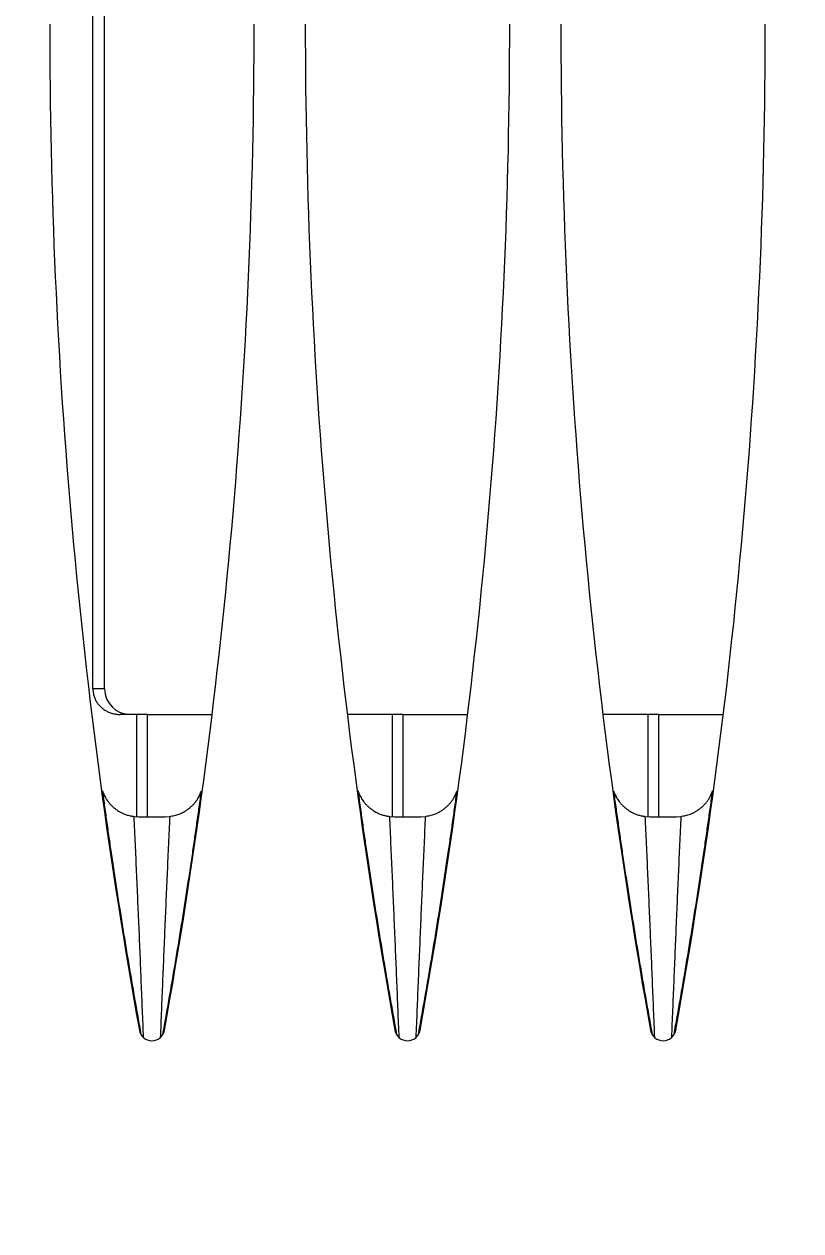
# Model space of a CAD drawing. Header units: metres. Extents: x -101133.8 to -101066.7, y -24899.3 to -24824.7.
# Drawn here: x -101108.30328 to -101108.27289, y -24833.77173 to -24833.72453 of the extents above; entities that cross this region are included whole.
import ezdxf

# ---------------------------------------------------------------- set-up
doc = ezdxf.new("R2010")
doc.units = ezdxf.units.M
doc.header["$LTSCALE"] = 0.2
doc.header["$PDSIZE"] = -5
doc.layers.add('CMT-COTATION DIVERS', color=1, linetype='Continuous')
doc.layers.add('CMT-CVC-MATERIEL', color=30, linetype='Continuous')
doc.styles.get("Standard").update_dxf_attribs({"font": 'arial.ttf'})
doc.dimstyles.get("Standard").update_dxf_attribs({"dimtxt": 0.18, "dimasz": 0.18, "dimexe": 0.18, "dimexo": 0.0625, "dimgap": 0.09, "dimtad": 0, "dimtih": 1, "dimtoh": 1, "dimdec": 4, "dimzin": 0, "dimdsep": 46, "dimtxsty": 'Standard', "dimcen": 0.09, "dimadec": 0, "dimazin": 0, "dimtfac": 1, "dimtdec": 4, "dimtofl": 0, "dimtmove": 0, "dimatfit": 3, "dimfxl": 1, "dimtolj": 1, "dimtzin": 0, "dimarcsym": 0})

# ---------------------------------------------------------------- blocks, each defined once
blk = doc.blocks.new('Cassette 600x600')
at = {"linetype": 'Continuous', "lineweight": 13}
for p, q in [((-20116.73, 282.832), (-20116.73, 285.361)), ((-20112.23, 284.73), (-20112.23, 284.764)), ((-20112.73, 283.527), (-20112.74, 283.7)), ((-20106.73, 283.87), (-20106.73, 283.907)), ((-20105.73, 283.702), (-20105.73, 283.736)), ((-20112.73, 282.832), (-20116.73, 282.832)), ((-20116.73, 282.832), (-20116.73, 282.421)), ((-20116.73, 282.421), (-20116.73, 280.649)), ((-20112.733, 282.421), (-20116.73, 282.421)), ((-20112.74, 282.31), (-20112.73, 282.483)), ((-20105.73, 282.274), (-20105.73, 282.308)), ((-20106.73, 282.103), (-20106.73, 282.14)), ((-20112.23, 281.246), (-20112.23, 281.28)), ((-20116.73, 272.832), (-20116.73, 275.361)), ((-20112.23, 274.73), (-20112.23, 274.764)), ((-20106.73, 273.87), (-20106.73, 273.907)), ((-20112.73, 273.527), (-20112.74, 273.7)), ((-20105.73, 273.702), (-20105.73, 273.736)), ((-20112.73, 272.832), (-20116.73, 272.832)), ((-20116.73, 272.832), (-20116.73, 272.421)), ((-20116.73, 272.421), (-20116.73, 270.649)), ((-20112.733, 272.421), (-20116.73, 272.421)), ((-20112.74, 272.31), (-20112.73, 272.483)), ((-20106.73, 272.103), (-20106.73, 272.14)), ((-20105.73, 272.274), (-20105.73, 272.308)), ((-20112.23, 271.246), (-20112.23, 271.28)), ((-20116.73, 262.832), (-20116.73, 265.361)), ((-20112.23, 264.73), (-20112.23, 264.764)), ((-20106.73, 263.87), (-20106.73, 263.907)), ((-20112.73, 263.527), (-20112.74, 263.7)), ((-20105.73, 263.702), (-20105.73, 263.736)), ((-20112.73, 262.832), (-20116.73, 262.832)), ((-20116.73, 262.832), (-20116.73, 262.421)), ((-20112.74, 262.31), (-20112.73, 262.483)), ((-20116.73, 262.421), (-20116.73, 261.768)), ((-20112.733, 262.421), (-20116.73, 262.421)), ((-20106.73, 262.103), (-20106.73, 262.14)), ((-20105.73, 262.274), (-20105.73, 262.308)), ((-20117.73, 261.155), (-20221.23, 261.155)), ((-20117.73, 261.155), (-20117.73, 260.695)), ((-20112.23, 261.246), (-20112.23, 261.28)), ((-20117.73, 260.695), (-20221.23, 260.695))]:
    blk.add_line(p, q, dxfattribs=at)
for centre, radius, start, end in [((-20143.73, 64.505), 222.5, 79.81251, 90), ((-20104.465, 283.005), 0.5, 280.1875, 79.8125), ((-20143.73, 501.505), 222.5, 270, 280.18749), ((-20143.73, 54.505), 222.5, 79.81251, 90), ((-20104.465, 273.005), 0.5, 280.1875, 79.8125), ((-20143.73, 491.505), 222.5, 270, 280.18749), ((-20143.73, 44.505), 222.5, 79.81251, 90), ((-20104.465, 263.005), 0.5, 280.1875, 79.8125), ((-20143.73, 481.505), 222.5, 270, 280.18749)]:
    blk.add_arc(centre, radius, start, end, dxfattribs=at)
blk.add_ellipse((-20117.73, 262.159), major_axis=(0, 1.004), ratio=0.996195, start_param=3.141593, end_param=4.712389, dxfattribs=at)
for points, knots in [([(-20104.205, 283.432), (-20104.323, 283.453), (-20104.442, 283.475), (-20104.56, 283.496), (-20104.678, 283.517), (-20104.795, 283.538), (-20104.916, 283.559), (-20105.036, 283.581), (-20105.16, 283.602), (-20105.271, 283.622), (-20105.383, 283.642), (-20105.483, 283.66), (-20105.627, 283.685), (-20105.816, 283.718), (-20106.081, 283.764), (-20106.326, 283.806), (-20106.571, 283.848), (-20106.796, 283.886), (-20107.026, 283.924), (-20107.256, 283.963), (-20107.492, 284.002), (-20107.726, 284.04), (-20107.96, 284.079), (-20108.193, 284.117), (-20108.426, 284.154), (-20108.659, 284.192), (-20108.893, 284.229), (-20109.127, 284.266), (-20109.361, 284.303), (-20109.595, 284.34), (-20109.828, 284.376), (-20110.06, 284.412), (-20110.292, 284.447), (-20110.529, 284.483), (-20110.766, 284.519), (-20111.009, 284.555), (-20111.231, 284.588), (-20111.452, 284.621), (-20111.652, 284.65), (-20111.858, 284.679), (-20112.064, 284.709), (-20112.275, 284.739), (-20112.485, 284.769), (-20112.695, 284.799), (-20112.904, 284.828), (-20113.113, 284.857), (-20113.322, 284.887), (-20113.531, 284.916), (-20113.74, 284.945)], [0, 0, 0, 0, 1, 1, 1, 2, 2, 2, 3, 3, 3, 4, 4, 4, 5, 5, 5, 6, 6, 6, 7, 7, 7, 8, 8, 8, 9, 9, 9, 10, 10, 10, 11, 11, 11, 12, 12, 12, 13, 13, 13, 14, 14, 14, 15, 15, 15, 16, 16, 16, 16]), ([(-20112.74, 283.7), (-20112.746, 283.731), (-20112.752, 283.762), (-20112.758, 283.793), (-20112.764, 283.824), (-20112.77, 283.855), (-20112.778, 283.886), (-20112.785, 283.918), (-20112.793, 283.949), (-20112.802, 283.979), (-20112.81, 284.009), (-20112.819, 284.037), (-20112.832, 284.071), (-20112.845, 284.106), (-20112.862, 284.148), (-20112.882, 284.187), (-20112.901, 284.227), (-20112.921, 284.265), (-20112.944, 284.302), (-20112.966, 284.338), (-20112.991, 284.375), (-20113.019, 284.413), (-20113.047, 284.45), (-20113.079, 284.49), (-20113.106, 284.52), (-20113.132, 284.551), (-20113.154, 284.574), (-20113.178, 284.598), (-20113.202, 284.622), (-20113.23, 284.648), (-20113.257, 284.671), (-20113.285, 284.695), (-20113.313, 284.717), (-20113.344, 284.74), (-20113.376, 284.762), (-20113.411, 284.785), (-20113.439, 284.802), (-20113.467, 284.819), (-20113.487, 284.829), (-20113.511, 284.841), (-20113.534, 284.853), (-20113.56, 284.866), (-20113.585, 284.878), (-20113.611, 284.889), (-20113.637, 284.901), (-20113.662, 284.912), (-20113.688, 284.923), (-20113.714, 284.934), (-20113.74, 284.945)], [0, 0, 0, 0, 1, 1, 1, 2, 2, 2, 3, 3, 3, 4, 4, 4, 5, 5, 5, 6, 6, 6, 7, 7, 7, 8, 8, 8, 9, 9, 9, 10, 10, 10, 11, 11, 11, 12, 12, 12, 13, 13, 13, 14, 14, 14, 15, 15, 15, 16, 16, 16, 16]), ([(-20112.74, 283.7), (-20112.379, 283.684), (-20112.018, 283.668), (-20111.657, 283.651), (-20111.296, 283.635), (-20110.935, 283.619), (-20110.574, 283.603), (-20110.213, 283.587), (-20109.853, 283.571), (-20109.492, 283.556), (-20109.131, 283.54), (-20108.77, 283.524), (-20108.409, 283.509), (-20108.049, 283.494), (-20107.688, 283.479), (-20107.328, 283.464), (-20106.968, 283.449), (-20106.608, 283.434), (-20106.247, 283.419), (-20105.887, 283.404), (-20105.527, 283.39), (-20105.166, 283.375), (-20104.806, 283.36), (-20104.446, 283.346), (-20104.086, 283.331)], [0, 0, 0, 0, 1, 1, 1, 2, 2, 2, 3, 3, 3, 4, 4, 4, 5, 5, 5, 6, 6, 6, 7, 7, 7, 8, 8, 8, 8]), ([(-20112.73, 282.483), (-20112.73, 282.503), (-20112.73, 282.524), (-20112.73, 282.544), (-20112.73, 282.565), (-20112.73, 282.585), (-20112.73, 282.606), (-20112.73, 282.627), (-20112.73, 282.648), (-20112.73, 282.669), (-20112.73, 282.69), (-20112.73, 282.711), (-20112.73, 282.733), (-20112.73, 282.755), (-20112.73, 282.777), (-20112.73, 282.799), (-20112.73, 282.822), (-20112.73, 282.844), (-20112.73, 282.867), (-20112.73, 282.89), (-20112.73, 282.912), (-20112.73, 282.935), (-20112.73, 282.958), (-20112.73, 282.981), (-20112.73, 283.004), (-20112.73, 283.028), (-20112.73, 283.051), (-20112.73, 283.074), (-20112.73, 283.097), (-20112.73, 283.119), (-20112.73, 283.142), (-20112.73, 283.165), (-20112.73, 283.188), (-20112.73, 283.21), (-20112.73, 283.232), (-20112.73, 283.254), (-20112.73, 283.276), (-20112.73, 283.298), (-20112.73, 283.319), (-20112.73, 283.341), (-20112.73, 283.362), (-20112.73, 283.383), (-20112.73, 283.404), (-20112.73, 283.425), (-20112.73, 283.445), (-20112.73, 283.466), (-20112.73, 283.486), (-20112.73, 283.507), (-20112.73, 283.527)], [0, 0, 0, 0, 1, 1, 1, 2, 2, 2, 3, 3, 3, 4, 4, 4, 5, 5, 5, 6, 6, 6, 7, 7, 7, 8, 8, 8, 9, 9, 9, 10, 10, 10, 11, 11, 11, 12, 12, 12, 13, 13, 13, 14, 14, 14, 15, 15, 15, 16, 16, 16, 16]), ([(-20113.74, 281.065), (-20113.531, 281.094), (-20113.322, 281.124), (-20113.113, 281.153), (-20112.904, 281.182), (-20112.695, 281.212), (-20112.485, 281.241), (-20112.275, 281.271), (-20112.064, 281.301), (-20111.858, 281.331), (-20111.652, 281.361), (-20111.452, 281.39), (-20111.231, 281.422), (-20111.009, 281.455), (-20110.766, 281.491), (-20110.529, 281.527), (-20110.292, 281.563), (-20110.06, 281.598), (-20109.828, 281.634), (-20109.595, 281.67), (-20109.361, 281.707), (-20109.127, 281.744), (-20108.893, 281.781), (-20108.659, 281.818), (-20108.426, 281.856), (-20108.193, 281.894), (-20107.96, 281.931), (-20107.726, 281.97), (-20107.492, 282.008), (-20107.256, 282.048), (-20107.026, 282.086), (-20106.796, 282.125), (-20106.571, 282.163), (-20106.326, 282.204), (-20106.081, 282.246), (-20105.816, 282.292), (-20105.627, 282.325), (-20105.483, 282.351), (-20105.383, 282.368), (-20105.271, 282.388), (-20105.16, 282.408), (-20105.036, 282.43), (-20104.916, 282.451), (-20104.795, 282.473), (-20104.678, 282.493), (-20104.56, 282.515), (-20104.442, 282.536), (-20104.323, 282.557), (-20104.205, 282.578)], [0, 0, 0, 0, 1, 1, 1, 2, 2, 2, 3, 3, 3, 4, 4, 4, 5, 5, 5, 6, 6, 6, 7, 7, 7, 8, 8, 8, 9, 9, 9, 10, 10, 10, 11, 11, 11, 12, 12, 12, 13, 13, 13, 14, 14, 14, 15, 15, 15, 16, 16, 16, 16]), ([(-20113.74, 281.065), (-20113.732, 281.068), (-20113.724, 281.071), (-20113.717, 281.074), (-20113.709, 281.077), (-20113.701, 281.08), (-20113.693, 281.083), (-20113.685, 281.086), (-20113.677, 281.089), (-20113.669, 281.092), (-20113.662, 281.095), (-20113.655, 281.097), (-20113.646, 281.101), (-20113.623, 281.111), (-20113.589, 281.126), (-20113.558, 281.141), (-20113.528, 281.156), (-20113.502, 281.17), (-20113.475, 281.186), (-20113.448, 281.202), (-20113.421, 281.219), (-20113.397, 281.235), (-20113.372, 281.251), (-20113.351, 281.266), (-20113.322, 281.288), (-20113.294, 281.311), (-20113.258, 281.34), (-20113.226, 281.368), (-20113.194, 281.397), (-20113.167, 281.424), (-20113.139, 281.453), (-20113.112, 281.483), (-20113.085, 281.514), (-20113.061, 281.543), (-20113.038, 281.571), (-20113.018, 281.598), (-20112.992, 281.635), (-20112.967, 281.672), (-20112.937, 281.72), (-20112.911, 281.767), (-20112.886, 281.813), (-20112.865, 281.857), (-20112.846, 281.902), (-20112.827, 281.946), (-20112.811, 281.99), (-20112.796, 282.039), (-20112.781, 282.088), (-20112.768, 282.142), (-20112.761, 282.178), (-20112.759, 282.19), (-20112.757, 282.2), (-20112.755, 282.211), (-20112.753, 282.221), (-20112.751, 282.233), (-20112.75, 282.244), (-20112.748, 282.255), (-20112.746, 282.266), (-20112.745, 282.277), (-20112.743, 282.288), (-20112.741, 282.299), (-20112.74, 282.31)], [0, 0, 0, 0, 1, 1, 1, 2, 2, 2, 3, 3, 3, 4, 4, 4, 5, 5, 5, 6, 6, 6, 7, 7, 7, 8, 8, 8, 9, 9, 9, 10, 10, 10, 11, 11, 11, 12, 12, 12, 13, 13, 13, 14, 14, 14, 15, 15, 15, 16, 16, 16, 17, 17, 17, 18, 18, 18, 19, 19, 19, 20, 20, 20, 20]), ([(-20104.086, 282.679), (-20104.446, 282.664), (-20104.806, 282.65), (-20105.166, 282.635), (-20105.527, 282.621), (-20105.887, 282.606), (-20106.247, 282.591), (-20106.608, 282.576), (-20106.968, 282.562), (-20107.328, 282.547), (-20107.688, 282.532), (-20108.049, 282.517), (-20108.409, 282.501), (-20108.77, 282.486), (-20109.131, 282.47), (-20109.492, 282.454), (-20109.853, 282.439), (-20110.213, 282.423), (-20110.574, 282.407), (-20110.935, 282.391), (-20111.296, 282.375), (-20111.657, 282.359), (-20112.018, 282.343), (-20112.379, 282.327), (-20112.74, 282.31)], [0, 0, 0, 0, 1, 1, 1, 2, 2, 2, 3, 3, 3, 4, 4, 4, 5, 5, 5, 6, 6, 6, 7, 7, 7, 8, 8, 8, 8]), ([(-20104.205, 273.432), (-20104.323, 273.453), (-20104.442, 273.475), (-20104.56, 273.496), (-20104.678, 273.517), (-20104.795, 273.538), (-20104.916, 273.559), (-20105.036, 273.581), (-20105.16, 273.602), (-20105.271, 273.622), (-20105.383, 273.642), (-20105.483, 273.66), (-20105.627, 273.685), (-20105.816, 273.718), (-20106.081, 273.764), (-20106.326, 273.806), (-20106.571, 273.848), (-20106.796, 273.886), (-20107.026, 273.924), (-20107.256, 273.963), (-20107.492, 274.002), (-20107.726, 274.04), (-20107.96, 274.079), (-20108.193, 274.117), (-20108.426, 274.154), (-20108.659, 274.192), (-20108.893, 274.229), (-20109.127, 274.266), (-20109.361, 274.303), (-20109.595, 274.34), (-20109.828, 274.376), (-20110.06, 274.412), (-20110.292, 274.447), (-20110.529, 274.483), (-20110.766, 274.519), (-20111.009, 274.555), (-20111.231, 274.588), (-20111.452, 274.621), (-20111.652, 274.65), (-20111.858, 274.679), (-20112.064, 274.709), (-20112.275, 274.739), (-20112.485, 274.769), (-20112.695, 274.799), (-20112.904, 274.828), (-20113.113, 274.857), (-20113.322, 274.887), (-20113.531, 274.916), (-20113.74, 274.945)], [0, 0, 0, 0, 1, 1, 1, 2, 2, 2, 3, 3, 3, 4, 4, 4, 5, 5, 5, 6, 6, 6, 7, 7, 7, 8, 8, 8, 9, 9, 9, 10, 10, 10, 11, 11, 11, 12, 12, 12, 13, 13, 13, 14, 14, 14, 15, 15, 15, 16, 16, 16, 16]), ([(-20112.74, 273.7), (-20112.746, 273.731), (-20112.752, 273.762), (-20112.758, 273.793), (-20112.764, 273.824), (-20112.77, 273.855), (-20112.778, 273.886), (-20112.785, 273.918), (-20112.793, 273.949), (-20112.802, 273.979), (-20112.81, 274.009), (-20112.819, 274.037), (-20112.832, 274.071), (-20112.845, 274.106), (-20112.862, 274.148), (-20112.882, 274.187), (-20112.901, 274.227), (-20112.921, 274.265), (-20112.944, 274.302), (-20112.966, 274.338), (-20112.991, 274.375), (-20113.019, 274.413), (-20113.047, 274.45), (-20113.079, 274.49), (-20113.106, 274.52), (-20113.132, 274.551), (-20113.154, 274.574), (-20113.178, 274.598), (-20113.202, 274.622), (-20113.23, 274.648), (-20113.257, 274.671), (-20113.285, 274.695), (-20113.313, 274.717), (-20113.344, 274.74), (-20113.376, 274.762), (-20113.411, 274.785), (-20113.439, 274.802), (-20113.467, 274.819), (-20113.487, 274.829), (-20113.511, 274.841), (-20113.534, 274.853), (-20113.56, 274.866), (-20113.585, 274.878), (-20113.611, 274.889), (-20113.637, 274.901), (-20113.662, 274.912), (-20113.688, 274.923), (-20113.714, 274.934), (-20113.74, 274.945)], [0, 0, 0, 0, 1, 1, 1, 2, 2, 2, 3, 3, 3, 4, 4, 4, 5, 5, 5, 6, 6, 6, 7, 7, 7, 8, 8, 8, 9, 9, 9, 10, 10, 10, 11, 11, 11, 12, 12, 12, 13, 13, 13, 14, 14, 14, 15, 15, 15, 16, 16, 16, 16]), ([(-20112.74, 273.7), (-20112.379, 273.684), (-20112.018, 273.668), (-20111.657, 273.651), (-20111.296, 273.635), (-20110.935, 273.619), (-20110.574, 273.603), (-20110.213, 273.587), (-20109.853, 273.571), (-20109.492, 273.556), (-20109.131, 273.54), (-20108.77, 273.524), (-20108.409, 273.509), (-20108.049, 273.494), (-20107.688, 273.479), (-20107.328, 273.464), (-20106.968, 273.449), (-20106.608, 273.434), (-20106.247, 273.419), (-20105.887, 273.404), (-20105.527, 273.39), (-20105.166, 273.375), (-20104.806, 273.36), (-20104.446, 273.346), (-20104.086, 273.331)], [0, 0, 0, 0, 1, 1, 1, 2, 2, 2, 3, 3, 3, 4, 4, 4, 5, 5, 5, 6, 6, 6, 7, 7, 7, 8, 8, 8, 8]), ([(-20112.73, 272.483), (-20112.73, 272.503), (-20112.73, 272.524), (-20112.73, 272.544), (-20112.73, 272.565), (-20112.73, 272.585), (-20112.73, 272.606), (-20112.73, 272.627), (-20112.73, 272.648), (-20112.73, 272.669), (-20112.73, 272.69), (-20112.73, 272.711), (-20112.73, 272.733), (-20112.73, 272.755), (-20112.73, 272.777), (-20112.73, 272.799), (-20112.73, 272.822), (-20112.73, 272.844), (-20112.73, 272.867), (-20112.73, 272.89), (-20112.73, 272.912), (-20112.73, 272.935), (-20112.73, 272.958), (-20112.73, 272.981), (-20112.73, 273.004), (-20112.73, 273.028), (-20112.73, 273.051), (-20112.73, 273.074), (-20112.73, 273.097), (-20112.73, 273.119), (-20112.73, 273.142), (-20112.73, 273.165), (-20112.73, 273.188), (-20112.73, 273.21), (-20112.73, 273.232), (-20112.73, 273.254), (-20112.73, 273.276), (-20112.73, 273.298), (-20112.73, 273.319), (-20112.73, 273.341), (-20112.73, 273.362), (-20112.73, 273.383), (-20112.73, 273.404), (-20112.73, 273.425), (-20112.73, 273.445), (-20112.73, 273.466), (-20112.73, 273.486), (-20112.73, 273.507), (-20112.73, 273.527)], [0, 0, 0, 0, 1, 1, 1, 2, 2, 2, 3, 3, 3, 4, 4, 4, 5, 5, 5, 6, 6, 6, 7, 7, 7, 8, 8, 8, 9, 9, 9, 10, 10, 10, 11, 11, 11, 12, 12, 12, 13, 13, 13, 14, 14, 14, 15, 15, 15, 16, 16, 16, 16]), ([(-20113.74, 271.065), (-20113.531, 271.094), (-20113.322, 271.124), (-20113.113, 271.153), (-20112.904, 271.182), (-20112.695, 271.212), (-20112.485, 271.241), (-20112.275, 271.271), (-20112.064, 271.301), (-20111.858, 271.331), (-20111.652, 271.361), (-20111.452, 271.39), (-20111.231, 271.422), (-20111.009, 271.455), (-20110.766, 271.491), (-20110.529, 271.527), (-20110.292, 271.563), (-20110.06, 271.598), (-20109.828, 271.634), (-20109.595, 271.67), (-20109.361, 271.707), (-20109.127, 271.744), (-20108.893, 271.781), (-20108.659, 271.818), (-20108.426, 271.856), (-20108.193, 271.894), (-20107.96, 271.931), (-20107.726, 271.97), (-20107.492, 272.008), (-20107.256, 272.048), (-20107.026, 272.086), (-20106.796, 272.125), (-20106.571, 272.163), (-20106.326, 272.204), (-20106.081, 272.246), (-20105.816, 272.292), (-20105.627, 272.325), (-20105.483, 272.351), (-20105.383, 272.368), (-20105.271, 272.388), (-20105.16, 272.408), (-20105.036, 272.43), (-20104.916, 272.451), (-20104.795, 272.473), (-20104.678, 272.493), (-20104.56, 272.515), (-20104.442, 272.536), (-20104.323, 272.557), (-20104.205, 272.578)], [0, 0, 0, 0, 1, 1, 1, 2, 2, 2, 3, 3, 3, 4, 4, 4, 5, 5, 5, 6, 6, 6, 7, 7, 7, 8, 8, 8, 9, 9, 9, 10, 10, 10, 11, 11, 11, 12, 12, 12, 13, 13, 13, 14, 14, 14, 15, 15, 15, 16, 16, 16, 16]), ([(-20104.086, 272.679), (-20104.446, 272.664), (-20104.806, 272.65), (-20105.166, 272.635), (-20105.527, 272.621), (-20105.887, 272.606), (-20106.247, 272.591), (-20106.608, 272.576), (-20106.968, 272.562), (-20107.328, 272.547), (-20107.688, 272.532), (-20108.049, 272.517), (-20108.409, 272.501), (-20108.77, 272.486), (-20109.131, 272.47), (-20109.492, 272.454), (-20109.853, 272.439), (-20110.213, 272.423), (-20110.574, 272.407), (-20110.935, 272.391), (-20111.296, 272.375), (-20111.657, 272.359), (-20112.018, 272.343), (-20112.379, 272.327), (-20112.74, 272.31)], [0, 0, 0, 0, 1, 1, 1, 2, 2, 2, 3, 3, 3, 4, 4, 4, 5, 5, 5, 6, 6, 6, 7, 7, 7, 8, 8, 8, 8]), ([(-20113.74, 271.065), (-20113.732, 271.068), (-20113.724, 271.071), (-20113.717, 271.074), (-20113.709, 271.077), (-20113.701, 271.08), (-20113.693, 271.083), (-20113.685, 271.086), (-20113.677, 271.089), (-20113.669, 271.092), (-20113.662, 271.095), (-20113.655, 271.097), (-20113.646, 271.101), (-20113.623, 271.111), (-20113.589, 271.126), (-20113.558, 271.141), (-20113.528, 271.156), (-20113.502, 271.17), (-20113.475, 271.186), (-20113.448, 271.202), (-20113.421, 271.219), (-20113.397, 271.235), (-20113.372, 271.251), (-20113.351, 271.266), (-20113.322, 271.288), (-20113.294, 271.311), (-20113.258, 271.34), (-20113.226, 271.368), (-20113.194, 271.397), (-20113.167, 271.424), (-20113.139, 271.453), (-20113.112, 271.483), (-20113.085, 271.514), (-20113.061, 271.543), (-20113.038, 271.571), (-20113.018, 271.598), (-20112.992, 271.635), (-20112.967, 271.672), (-20112.937, 271.72), (-20112.911, 271.767), (-20112.886, 271.813), (-20112.865, 271.857), (-20112.846, 271.902), (-20112.827, 271.946), (-20112.811, 271.99), (-20112.796, 272.039), (-20112.781, 272.088), (-20112.768, 272.142), (-20112.761, 272.178), (-20112.759, 272.19), (-20112.757, 272.2), (-20112.755, 272.211), (-20112.753, 272.221), (-20112.751, 272.233), (-20112.75, 272.244), (-20112.748, 272.255), (-20112.746, 272.266), (-20112.745, 272.277), (-20112.743, 272.288), (-20112.741, 272.299), (-20112.74, 272.31)], [0, 0, 0, 0, 1, 1, 1, 2, 2, 2, 3, 3, 3, 4, 4, 4, 5, 5, 5, 6, 6, 6, 7, 7, 7, 8, 8, 8, 9, 9, 9, 10, 10, 10, 11, 11, 11, 12, 12, 12, 13, 13, 13, 14, 14, 14, 15, 15, 15, 16, 16, 16, 17, 17, 17, 18, 18, 18, 19, 19, 19, 20, 20, 20, 20]), ([(-20104.205, 263.432), (-20104.323, 263.453), (-20104.442, 263.475), (-20104.56, 263.496), (-20104.678, 263.517), (-20104.795, 263.538), (-20104.916, 263.559), (-20105.036, 263.581), (-20105.16, 263.602), (-20105.271, 263.622), (-20105.383, 263.642), (-20105.483, 263.66), (-20105.627, 263.685), (-20105.816, 263.718), (-20106.081, 263.764), (-20106.326, 263.806), (-20106.571, 263.848), (-20106.796, 263.886), (-20107.026, 263.924), (-20107.256, 263.963), (-20107.492, 264.002), (-20107.726, 264.04), (-20107.96, 264.079), (-20108.193, 264.117), (-20108.426, 264.154), (-20108.659, 264.192), (-20108.893, 264.229), (-20109.127, 264.266), (-20109.361, 264.303), (-20109.595, 264.34), (-20109.828, 264.376), (-20110.06, 264.412), (-20110.292, 264.447), (-20110.529, 264.483), (-20110.766, 264.519), (-20111.009, 264.555), (-20111.231, 264.588), (-20111.452, 264.621), (-20111.652, 264.65), (-20111.858, 264.679), (-20112.064, 264.709), (-20112.275, 264.739), (-20112.485, 264.769), (-20112.695, 264.799), (-20112.904, 264.828), (-20113.113, 264.857), (-20113.322, 264.887), (-20113.531, 264.916), (-20113.74, 264.945)], [0, 0, 0, 0, 1, 1, 1, 2, 2, 2, 3, 3, 3, 4, 4, 4, 5, 5, 5, 6, 6, 6, 7, 7, 7, 8, 8, 8, 9, 9, 9, 10, 10, 10, 11, 11, 11, 12, 12, 12, 13, 13, 13, 14, 14, 14, 15, 15, 15, 16, 16, 16, 16]), ([(-20112.74, 263.7), (-20112.746, 263.731), (-20112.752, 263.762), (-20112.758, 263.793), (-20112.764, 263.824), (-20112.77, 263.855), (-20112.778, 263.886), (-20112.785, 263.918), (-20112.793, 263.949), (-20112.802, 263.979), (-20112.81, 264.009), (-20112.819, 264.037), (-20112.832, 264.071), (-20112.845, 264.106), (-20112.862, 264.148), (-20112.882, 264.187), (-20112.901, 264.227), (-20112.921, 264.265), (-20112.944, 264.302), (-20112.966, 264.338), (-20112.991, 264.375), (-20113.019, 264.413), (-20113.047, 264.45), (-20113.079, 264.49), (-20113.106, 264.52), (-20113.132, 264.551), (-20113.154, 264.574), (-20113.178, 264.598), (-20113.202, 264.622), (-20113.23, 264.648), (-20113.257, 264.671), (-20113.285, 264.695), (-20113.313, 264.717), (-20113.344, 264.74), (-20113.376, 264.762), (-20113.411, 264.785), (-20113.439, 264.802), (-20113.467, 264.819), (-20113.487, 264.829), (-20113.511, 264.841), (-20113.534, 264.853), (-20113.56, 264.866), (-20113.585, 264.878), (-20113.611, 264.889), (-20113.637, 264.901), (-20113.662, 264.912), (-20113.688, 264.923), (-20113.714, 264.934), (-20113.74, 264.945)], [0, 0, 0, 0, 1, 1, 1, 2, 2, 2, 3, 3, 3, 4, 4, 4, 5, 5, 5, 6, 6, 6, 7, 7, 7, 8, 8, 8, 9, 9, 9, 10, 10, 10, 11, 11, 11, 12, 12, 12, 13, 13, 13, 14, 14, 14, 15, 15, 15, 16, 16, 16, 16]), ([(-20112.74, 263.7), (-20112.379, 263.684), (-20112.018, 263.668), (-20111.657, 263.651), (-20111.296, 263.635), (-20110.935, 263.619), (-20110.574, 263.603), (-20110.213, 263.587), (-20109.853, 263.571), (-20109.492, 263.556), (-20109.131, 263.54), (-20108.77, 263.524), (-20108.409, 263.509), (-20108.049, 263.494), (-20107.688, 263.479), (-20107.328, 263.464), (-20106.968, 263.449), (-20106.608, 263.434), (-20106.247, 263.419), (-20105.887, 263.404), (-20105.527, 263.39), (-20105.166, 263.375), (-20104.806, 263.36), (-20104.446, 263.346), (-20104.086, 263.331)], [0, 0, 0, 0, 1, 1, 1, 2, 2, 2, 3, 3, 3, 4, 4, 4, 5, 5, 5, 6, 6, 6, 7, 7, 7, 8, 8, 8, 8]), ([(-20112.73, 262.483), (-20112.73, 262.503), (-20112.73, 262.524), (-20112.73, 262.544), (-20112.73, 262.565), (-20112.73, 262.585), (-20112.73, 262.606), (-20112.73, 262.627), (-20112.73, 262.648), (-20112.73, 262.669), (-20112.73, 262.69), (-20112.73, 262.711), (-20112.73, 262.733), (-20112.73, 262.755), (-20112.73, 262.777), (-20112.73, 262.799), (-20112.73, 262.822), (-20112.73, 262.844), (-20112.73, 262.867), (-20112.73, 262.89), (-20112.73, 262.912), (-20112.73, 262.935), (-20112.73, 262.958), (-20112.73, 262.981), (-20112.73, 263.004), (-20112.73, 263.028), (-20112.73, 263.051), (-20112.73, 263.074), (-20112.73, 263.097), (-20112.73, 263.119), (-20112.73, 263.142), (-20112.73, 263.165), (-20112.73, 263.188), (-20112.73, 263.21), (-20112.73, 263.232), (-20112.73, 263.254), (-20112.73, 263.276), (-20112.73, 263.298), (-20112.73, 263.319), (-20112.73, 263.341), (-20112.73, 263.362), (-20112.73, 263.383), (-20112.73, 263.404), (-20112.73, 263.425), (-20112.73, 263.445), (-20112.73, 263.466), (-20112.73, 263.486), (-20112.73, 263.507), (-20112.73, 263.527)], [0, 0, 0, 0, 1, 1, 1, 2, 2, 2, 3, 3, 3, 4, 4, 4, 5, 5, 5, 6, 6, 6, 7, 7, 7, 8, 8, 8, 9, 9, 9, 10, 10, 10, 11, 11, 11, 12, 12, 12, 13, 13, 13, 14, 14, 14, 15, 15, 15, 16, 16, 16, 16]), ([(-20113.74, 261.065), (-20113.531, 261.094), (-20113.322, 261.124), (-20113.113, 261.153), (-20112.904, 261.182), (-20112.695, 261.212), (-20112.485, 261.241), (-20112.275, 261.271), (-20112.064, 261.301), (-20111.858, 261.331), (-20111.652, 261.361), (-20111.452, 261.39), (-20111.231, 261.422), (-20111.009, 261.455), (-20110.766, 261.491), (-20110.529, 261.527), (-20110.292, 261.563), (-20110.06, 261.598), (-20109.828, 261.634), (-20109.595, 261.67), (-20109.361, 261.707), (-20109.127, 261.744), (-20108.893, 261.781), (-20108.659, 261.818), (-20108.426, 261.856), (-20108.193, 261.894), (-20107.96, 261.931), (-20107.726, 261.97), (-20107.492, 262.008), (-20107.256, 262.048), (-20107.026, 262.086), (-20106.796, 262.125), (-20106.571, 262.163), (-20106.326, 262.204), (-20106.081, 262.246), (-20105.816, 262.292), (-20105.627, 262.325), (-20105.483, 262.351), (-20105.383, 262.368), (-20105.271, 262.388), (-20105.16, 262.408), (-20105.036, 262.43), (-20104.916, 262.451), (-20104.795, 262.473), (-20104.678, 262.493), (-20104.56, 262.515), (-20104.442, 262.536), (-20104.323, 262.557), (-20104.205, 262.578)], [0, 0, 0, 0, 1, 1, 1, 2, 2, 2, 3, 3, 3, 4, 4, 4, 5, 5, 5, 6, 6, 6, 7, 7, 7, 8, 8, 8, 9, 9, 9, 10, 10, 10, 11, 11, 11, 12, 12, 12, 13, 13, 13, 14, 14, 14, 15, 15, 15, 16, 16, 16, 16]), ([(-20104.086, 262.679), (-20104.446, 262.664), (-20104.806, 262.65), (-20105.166, 262.635), (-20105.527, 262.621), (-20105.887, 262.606), (-20106.247, 262.591), (-20106.608, 262.576), (-20106.968, 262.562), (-20107.328, 262.547), (-20107.688, 262.532), (-20108.049, 262.517), (-20108.409, 262.501), (-20108.77, 262.486), (-20109.131, 262.47), (-20109.492, 262.454), (-20109.853, 262.439), (-20110.213, 262.423), (-20110.574, 262.407), (-20110.935, 262.391), (-20111.296, 262.375), (-20111.657, 262.359), (-20112.018, 262.343), (-20112.379, 262.327), (-20112.74, 262.31)], [0, 0, 0, 0, 1, 1, 1, 2, 2, 2, 3, 3, 3, 4, 4, 4, 5, 5, 5, 6, 6, 6, 7, 7, 7, 8, 8, 8, 8]), ([(-20113.74, 261.065), (-20113.732, 261.068), (-20113.724, 261.071), (-20113.717, 261.074), (-20113.709, 261.077), (-20113.701, 261.08), (-20113.693, 261.083), (-20113.685, 261.086), (-20113.677, 261.089), (-20113.669, 261.092), (-20113.662, 261.095), (-20113.655, 261.097), (-20113.646, 261.101), (-20113.623, 261.111), (-20113.589, 261.126), (-20113.558, 261.141), (-20113.528, 261.156), (-20113.502, 261.17), (-20113.475, 261.186), (-20113.448, 261.202), (-20113.421, 261.219), (-20113.397, 261.235), (-20113.372, 261.251), (-20113.351, 261.266), (-20113.322, 261.288), (-20113.294, 261.311), (-20113.258, 261.34), (-20113.226, 261.368), (-20113.194, 261.397), (-20113.167, 261.424), (-20113.139, 261.453), (-20113.112, 261.483), (-20113.085, 261.514), (-20113.061, 261.543), (-20113.038, 261.571), (-20113.018, 261.598), (-20112.992, 261.635), (-20112.967, 261.672), (-20112.937, 261.72), (-20112.911, 261.767), (-20112.886, 261.813), (-20112.865, 261.857), (-20112.846, 261.902), (-20112.827, 261.946), (-20112.811, 261.99), (-20112.796, 262.039), (-20112.781, 262.088), (-20112.768, 262.142), (-20112.761, 262.178), (-20112.759, 262.19), (-20112.757, 262.2), (-20112.755, 262.211), (-20112.753, 262.221), (-20112.751, 262.233), (-20112.75, 262.244), (-20112.748, 262.255), (-20112.746, 262.266), (-20112.745, 262.277), (-20112.743, 262.288), (-20112.741, 262.299), (-20112.74, 262.31)], [0, 0, 0, 0, 1, 1, 1, 2, 2, 2, 3, 3, 3, 4, 4, 4, 5, 5, 5, 6, 6, 6, 7, 7, 7, 8, 8, 8, 9, 9, 9, 10, 10, 10, 11, 11, 11, 12, 12, 12, 13, 13, 13, 14, 14, 14, 15, 15, 15, 16, 16, 16, 17, 17, 17, 18, 18, 18, 19, 19, 19, 20, 20, 20, 20]), ([(-20117.73, 260.695), (-20117.705, 260.698), (-20117.68, 260.7), (-20117.655, 260.703), (-20117.63, 260.705), (-20117.605, 260.708), (-20117.58, 260.712), (-20117.555, 260.715), (-20117.531, 260.719), (-20117.506, 260.724), (-20117.482, 260.729), (-20117.458, 260.735), (-20117.434, 260.742), (-20117.411, 260.749), (-20117.387, 260.757), (-20117.365, 260.767), (-20117.342, 260.776), (-20117.319, 260.786), (-20117.297, 260.797), (-20117.276, 260.808), (-20117.254, 260.82), (-20117.233, 260.833), (-20117.212, 260.846), (-20117.192, 260.859), (-20117.172, 260.873), (-20117.153, 260.887), (-20117.133, 260.902), (-20117.114, 260.918), (-20117.096, 260.933), (-20117.078, 260.949), (-20117.06, 260.966), (-20117.043, 260.982), (-20117.026, 260.999), (-20117.011, 261.016), (-20116.995, 261.033), (-20116.98, 261.05), (-20116.965, 261.069), (-20116.95, 261.088), (-20116.935, 261.108), (-20116.921, 261.129), (-20116.907, 261.149), (-20116.895, 261.169), (-20116.882, 261.19), (-20116.87, 261.211), (-20116.859, 261.233), (-20116.849, 261.252), (-20116.839, 261.272), (-20116.831, 261.289), (-20116.82, 261.315), (-20116.809, 261.342), (-20116.795, 261.378), (-20116.784, 261.411), (-20116.773, 261.444), (-20116.765, 261.475), (-20116.758, 261.505), (-20116.752, 261.535), (-20116.746, 261.565), (-20116.742, 261.597), (-20116.737, 261.629), (-20116.734, 261.663), (-20116.733, 261.685), (-20116.732, 261.693), (-20116.732, 261.699), (-20116.732, 261.706), (-20116.731, 261.713), (-20116.731, 261.72), (-20116.731, 261.727), (-20116.731, 261.734), (-20116.73, 261.741), (-20116.73, 261.747), (-20116.73, 261.754), (-20116.73, 261.761), (-20116.73, 261.768)], [0, 0, 0, 0, 1, 1, 1, 2, 2, 2, 3, 3, 3, 4, 4, 4, 5, 5, 5, 6, 6, 6, 7, 7, 7, 8, 8, 8, 9, 9, 9, 10, 10, 10, 11, 11, 11, 12, 12, 12, 13, 13, 13, 14, 14, 14, 15, 15, 15, 16, 16, 16, 17, 17, 17, 18, 18, 18, 19, 19, 19, 20, 20, 20, 21, 21, 21, 22, 22, 22, 23, 23, 23, 24, 24, 24, 24])]:
    blk.add_open_spline(points, degree=3, knots=knots, dxfattribs=at)
blk = doc.blocks.new('COT-45')
at = {"color": 0}
for p, q in [((0, -1), (0, 1)), ((-1, 0), (1, 0))]:
    blk.add_line(p, q, dxfattribs=at)
at = {"color": 0, "const_width": 0.4}
blk.add_lwpolyline([(-0.4419, -0.4419), (0.4419, 0.4419)], dxfattribs=at)
blk = doc.blocks.new('*D86')
at = {"layer": 'CMT-COTATION DIVERS', "color": 0, "lineweight": -2}
for p, q in [((-101106.435908, -24831.696781), (-101106.435908, -24834.830787)), ((-101108.843698, -24834.019494), (-101108.843698, -24834.830787)), ((-101108.818698, -24834.780787), (-101106.460908, -24834.780787))]:
    blk.add_line(p, q, dxfattribs=at)
at = {"layer": 'Defpoints', "color": 0, "lineweight": 15}
for p in [(-101106.435908, -24831.666781), (-101108.843698, -24833.989494), (-101106.435908, -24834.780787)]:
    blk.add_point(p, dxfattribs=at)
at = {"layer": 'CMT-COTATION DIVERS', "color": 0, "lineweight": -2, "xscale": 0.025, "yscale": 0.025, "zscale": 0.025, "rotation": 180}
blk.add_blockref('COT-45', (-101108.843698, -24834.780787), dxfattribs=at)
at = {"layer": 'CMT-COTATION DIVERS', "color": 0, "lineweight": -2, "xscale": 0.025, "yscale": 0.025, "zscale": 0.025}
blk.add_blockref('COT-45', (-101106.435908, -24834.780787), dxfattribs=at)
at = {"layer": 'CMT-COTATION DIVERS', "color": 0, "lineweight": 15, "insert": (-101107.639803, -24834.705633), "char_height": 0.075, "attachment_point": 5}
blk.add_mtext('\\A1;241', dxfattribs=at)

msp = doc.modelspace()

# ---------------------------------------------------------------- block references
at = {"layer": 'CMT-CVC-MATERIEL', "xscale": 0.001, "yscale": 0.001, "zscale": 0.001, "rotation": 270}
msp.add_blockref('Cassette 600x600', (-101108.561286, -24853.868258), dxfattribs=at)

# ---------------------------------------------------------------- dimensions: what is measured, and where the dimension line sits
at = {"layer": 'CMT-COTATION DIVERS', "lineweight": 15}
dim = msp.add_linear_dim(base=(-101106.435908, -24834.780787), p1=(-101108.843698, -24833.989494), p2=(-101106.435908, -24831.666781), dimstyle='Standard', override={"dimscale": 0.05, "dimtxt": 1.5, "dimasz": 0.5, "dimexe": 1, "dimexo": 0.6, "dimgap": 0.75, "dimtad": 1, "dimtih": 0, "dimtoh": 0, "dimdec": 0, "dimlfac": 100, "dimblk": 'COT-45', "dimcen": 0, "dimadec": 2, "dimazin": 2, "dimtdec": 2, "dimtix": 1, "dimtmove": 1, "dimfrac": 1}, dxfattribs=at)
dim.commit()
dim.dimension.update_dxf_attribs({"geometry": '*D86', "text_midpoint": (-101107.639803, -24834.705633)})

doc.saveas('drawing.dxf')
